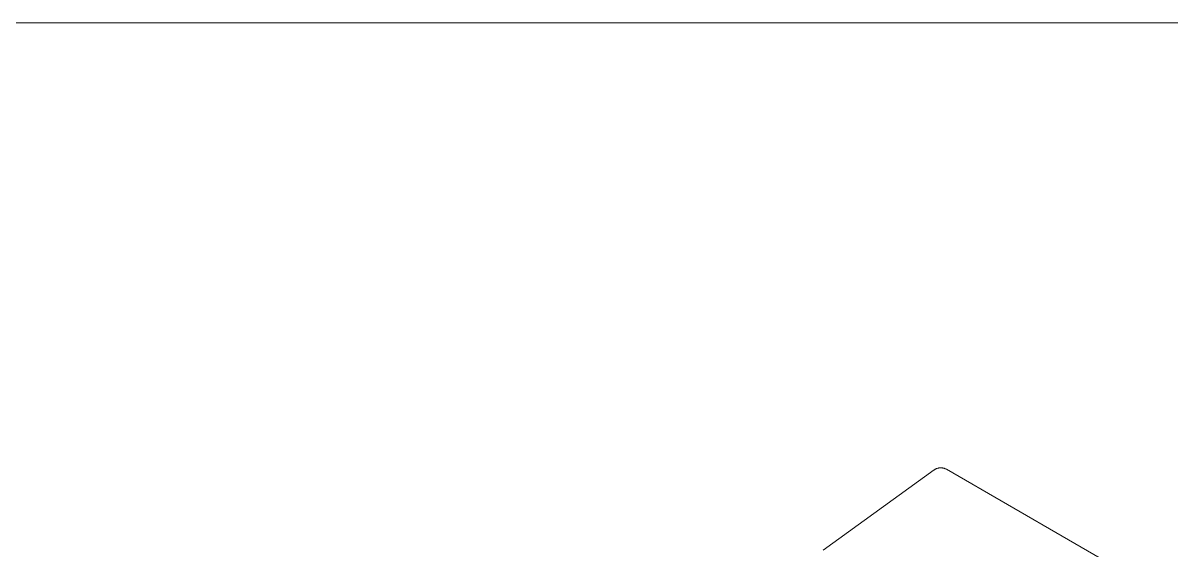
# Model space of a CAD drawing. Header units: inches. Extents: x -4 to 147, y -1 to 99.
# Drawn here: x 75.87 to 112.04, y 60.06 to 76.65 of the extents above; entities that cross this region are included whole.
import ezdxf

# ---------------------------------------------------------------- set-up
doc = ezdxf.new("R2010")
doc.units = ezdxf.units.IN
doc.layers.add('ZANO_R', color=7, linetype='Continuous', lineweight=0)

msp = doc.modelspace()

# ---------------------------------------------------------------- linework, layer by layer
at = {"layer": 'ZANO_R'}
for p, q in [((101.08367, 60.05591), (104.57698, 62.57687)), ((104.57698, 62.57686), (104.58759, 62.58397)), ((104.58759, 62.58397), (104.59844, 62.59071)), ((104.59844, 62.59071), (104.60951, 62.59708)), ((104.60951, 62.59708), (104.6208, 62.60306)), ((104.6208, 62.60306), (104.63228, 62.60866)), ((104.63228, 62.60866), (104.64394, 62.61387)), ((104.64394, 62.61387), (104.65578, 62.61867)), ((104.65578, 62.61867), (104.66777, 62.62306)), ((104.66777, 62.62306), (104.6799, 62.62705)), ((104.6799, 62.62705), (104.69216, 62.63062)), ((104.69216, 62.63062), (104.70454, 62.63376)), ((104.70454, 62.63376), (104.71702, 62.63649)), ((104.71702, 62.63649), (104.72959, 62.63878)), ((104.72959, 62.63878), (104.74222, 62.64065)), ((104.74222, 62.64065), (104.75491, 62.64208)), ((104.75491, 62.64208), (104.76764, 62.64308)), ((104.76764, 62.64308), (104.7804, 62.64365)), ((104.7804, 62.64365), (104.79317, 62.64378)), ((104.79317, 62.64378), (104.80594, 62.64347)), ((104.80594, 62.64347), (104.81869, 62.64273)), ((104.81869, 62.64273), (104.83141, 62.64156)), ((104.83141, 62.64156), (104.84408, 62.63995)), ((104.84408, 62.63995), (104.85669, 62.63791)), ((104.85669, 62.63791), (104.86922, 62.63544)), ((104.86922, 62.63544), (104.88166, 62.63255)), ((104.88166, 62.63255), (104.89399, 62.62923)), ((104.89399, 62.62923), (104.90621, 62.62549)), ((104.90621, 62.62549), (104.91829, 62.62134)), ((104.91829, 62.62134), (104.93022, 62.61678)), ((104.93022, 62.61678), (104.94198, 62.61182)), ((104.94198, 62.61182), (104.95358, 62.60645)), ((104.95358, 62.60645), (104.96498, 62.6007)), ((104.96499, 62.60071), (111.34531, 58.91703))]:
    msp.add_line(p, q, dxfattribs=at)
msp.add_lwpolyline([(-1.99485, 76.64786), (145.6028, 76.64786)], dxfattribs=at)

doc.saveas('drawing.dxf')
